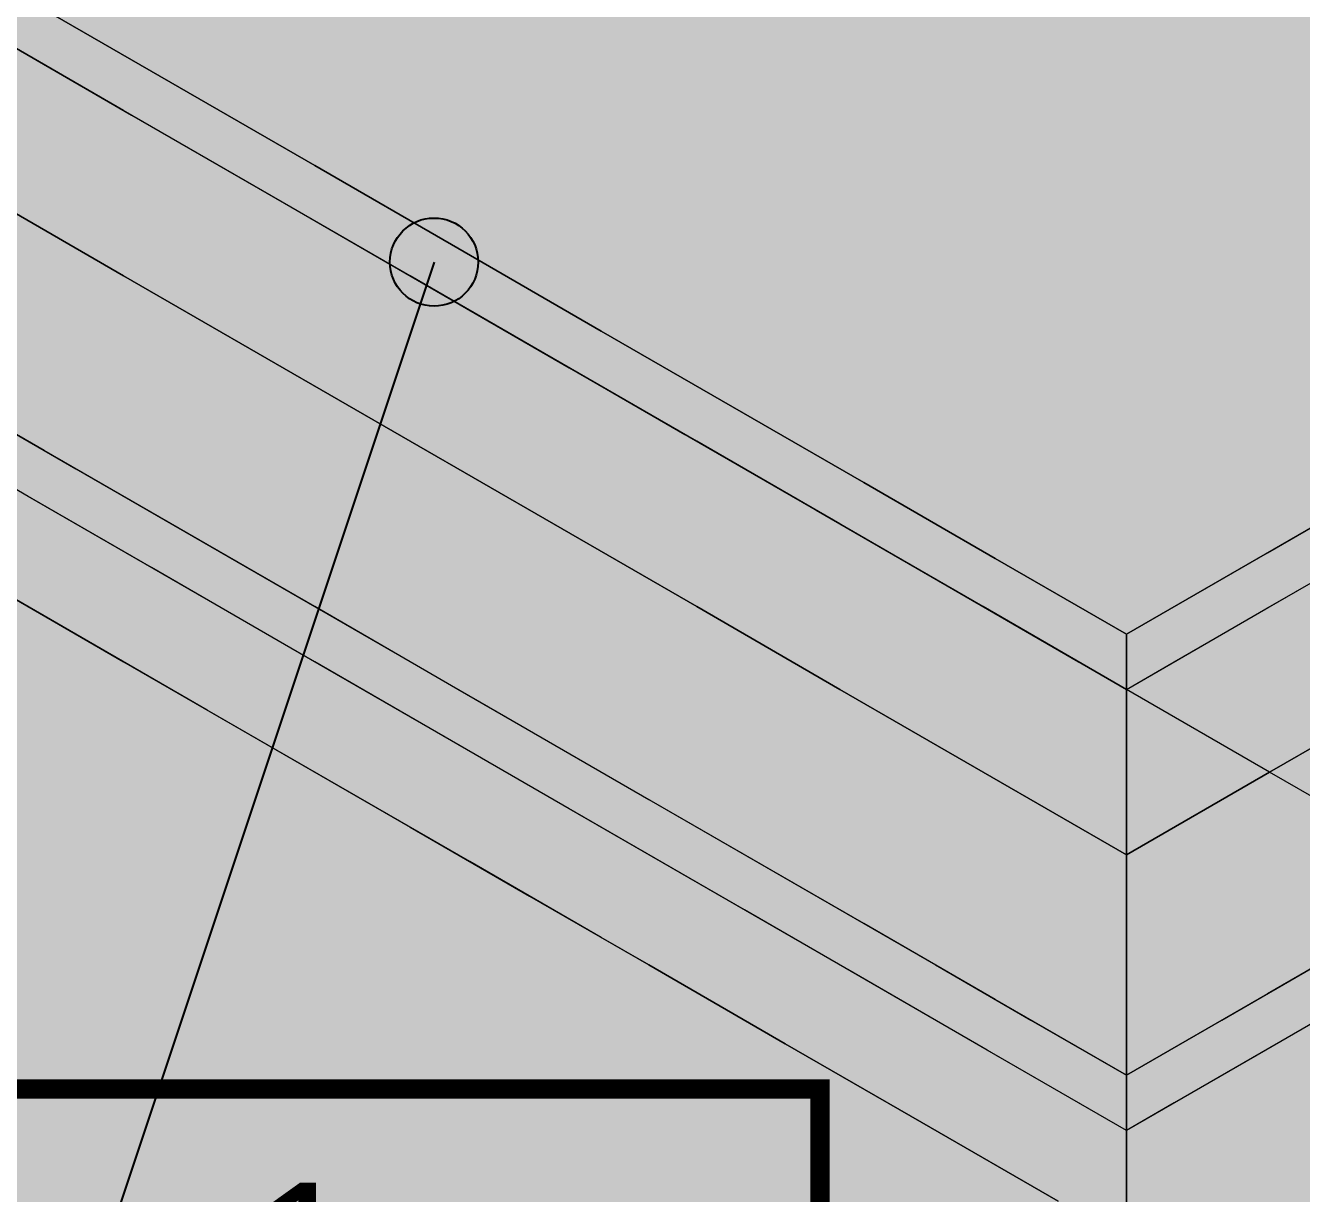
# Model space of a CAD drawing. Header units: metres. Extents: x 349122 to 349453, y 9281252 to 9281971.
# Drawn here: x 349264.0653 to 349264.2968, y 9281656.1536 to 9281656.3654 of the extents above; entities that cross this region are included whole.
import ezdxf
from ezdxf.enums import TextEntityAlignment as Align

# ---------------------------------------------------------------- set-up
doc = ezdxf.new("R2010")
doc.units = ezdxf.units.M
doc.header["$LTSCALE"] = 0.25
doc.layers.add('ISO-3D', color=7, linetype='CONTINUOUS', lineweight=13)
doc.layers.add('ISO-3D-ARISTAS', color=250, linetype='CONTINUOUS', lineweight=13)
doc.layers.add('LLAMADAS-NUM', color=30, linetype='CONTINUOUS', lineweight=25, true_color=0xc05014)
doc.styles.get("Standard").update_dxf_attribs({"font": 'arial.ttf'})

msp = doc.modelspace()

# ---------------------------------------------------------------- linework, layer by layer
at = {"layer": 'ISO-3D', "true_color": 0x9e9d98}
for points in [[(349264.10912, 9281656.36312), (349264.08313, 9281656.37812), (349264.10912, 9281656.39125), (349264.08313, 9281656.40625)], [(349264.15675, 9281656.36375), (349264.1351, 9281656.37625), (349264.15675, 9281656.39187), (349264.1351, 9281656.40437)], [(349264.265, 9281656.3575), (349264.24335, 9281656.37), (349264.265, 9281656.38562), (349264.24335, 9281656.39812)], [(349264.31696, 9281656.35562), (349264.29098, 9281656.37062), (349264.31696, 9281656.38375), (349264.29098, 9281656.39875)], [(349264.2217, 9281656.35437), (349264.20005, 9281656.36687), (349264.2217, 9281656.3825), (349264.20005, 9281656.395)], [(349264.08313, 9281656.35), (349264.05715, 9281656.365), (349264.08313, 9281656.37812), (349264.05715, 9281656.39312)], [(349264.1351, 9281656.34812), (349264.10912, 9281656.36312), (349264.1351, 9281656.37625), (349264.10912, 9281656.39125)], [(349264.1784, 9281656.35125), (349264.15675, 9281656.36375), (349264.1784, 9281656.37937), (349264.15675, 9281656.39187)], [(349264.29098, 9281656.3425), (349264.265, 9281656.3575), (349264.29098, 9281656.37062), (349264.265, 9281656.38562)], [(349264.24335, 9281656.34187), (349264.2217, 9281656.35437), (349264.24335, 9281656.37), (349264.2217, 9281656.3825)], [(349264.10912, 9281656.335), (349264.08313, 9281656.35), (349264.10912, 9281656.36312), (349264.08313, 9281656.37812)], [(349264.20005, 9281656.33875), (349264.1784, 9281656.35125), (349264.20005, 9281656.36687), (349264.1784, 9281656.37937)], [(349264.15675, 9281656.33562), (349264.1351, 9281656.34812), (349264.15675, 9281656.36375), (349264.1351, 9281656.37625)], [(349264.31696, 9281656.3275), (349264.29098, 9281656.3425), (349264.31696, 9281656.35562), (349264.29098, 9281656.37062)], [(349264.265, 9281656.32937), (349264.24335, 9281656.34187), (349264.265, 9281656.3575), (349264.24335, 9281656.37)], [(349264.2217, 9281656.32625), (349264.20005, 9281656.33875), (349264.2217, 9281656.35437), (349264.20005, 9281656.36687)], [(349264.1784, 9281656.32312), (349264.15675, 9281656.33562), (349264.1784, 9281656.35125), (349264.15675, 9281656.36375)], [(349264.08819, 9281656.32042), (349264.06293, 9281656.335), (349264.08819, 9281656.34708), (349264.06293, 9281656.36167)], [(349264.1351, 9281656.32), (349264.10912, 9281656.335), (349264.1351, 9281656.34812), (349264.10912, 9281656.36312)], [(349264.29098, 9281656.31437), (349264.265, 9281656.32937), (349264.29098, 9281656.3425), (349264.265, 9281656.3575)], [(349264.24335, 9281656.31375), (349264.2217, 9281656.32625), (349264.24335, 9281656.34187), (349264.2217, 9281656.35437)], [(349264.20005, 9281656.31062), (349264.1784, 9281656.32312), (349264.20005, 9281656.33875), (349264.1784, 9281656.35125)], [(349264.11345, 9281656.30583), (349264.08819, 9281656.32042), (349264.11345, 9281656.3325), (349264.08819, 9281656.34708)], [(349264.15675, 9281656.3075), (349264.1351, 9281656.32), (349264.15675, 9281656.33562), (349264.1351, 9281656.34812)], [(349264.31696, 9281656.29937), (349264.29098, 9281656.31437), (349264.31696, 9281656.3275), (349264.29098, 9281656.3425)], [(349264.265, 9281656.30125), (349264.24335, 9281656.31375), (349264.265, 9281656.32937), (349264.24335, 9281656.34187)], [(349264.2217, 9281656.29812), (349264.20005, 9281656.31062), (349264.2217, 9281656.32625), (349264.20005, 9281656.33875)], [(349264.1784, 9281656.295), (349264.15675, 9281656.3075), (349264.1784, 9281656.32312), (349264.15675, 9281656.33562)], [(349264.08313, 9281656.3), (349264.05715, 9281656.315), (349264.08313, 9281656.32), (349264.05715, 9281656.335)], [(349264.08819, 9281656.29375), (349264.06293, 9281656.30833), (349264.08819, 9281656.32042), (349264.06293, 9281656.335)], [(349264.1387, 9281656.29125), (349264.11345, 9281656.30583), (349264.1387, 9281656.31792), (349264.11345, 9281656.3325)], [(349264.29098, 9281656.28625), (349264.265, 9281656.30125), (349264.29098, 9281656.31437), (349264.265, 9281656.32937)], [(349264.24335, 9281656.28562), (349264.2217, 9281656.29812), (349264.24335, 9281656.31375), (349264.2217, 9281656.32625)], [(349264.20005, 9281656.2825), (349264.1784, 9281656.295), (349264.20005, 9281656.31062), (349264.1784, 9281656.32312)], [(349264.10912, 9281656.285), (349264.08313, 9281656.3), (349264.10912, 9281656.305), (349264.08313, 9281656.32)], [(349264.11345, 9281656.27917), (349264.08819, 9281656.29375), (349264.11345, 9281656.30583), (349264.08819, 9281656.32042)], [(349264.16396, 9281656.27667), (349264.1387, 9281656.29125), (349264.16396, 9281656.30333), (349264.1387, 9281656.31792)], [(349264.08313, 9281656.275), (349264.05715, 9281656.29), (349264.08313, 9281656.3), (349264.05715, 9281656.315)], [(349264.265, 9281656.27312), (349264.24335, 9281656.28562), (349264.265, 9281656.30125), (349264.24335, 9281656.31375)], [(349264.31696, 9281656.27125), (349264.29098, 9281656.28625), (349264.31696, 9281656.29937), (349264.29098, 9281656.31437)], [(349264.2217, 9281656.27), (349264.20005, 9281656.2825), (349264.2217, 9281656.29812), (349264.20005, 9281656.31062)], [(349264.08819, 9281656.26708), (349264.06293, 9281656.28167), (349264.08819, 9281656.29375), (349264.06293, 9281656.30833)], [(349264.1387, 9281656.26458), (349264.11345, 9281656.27917), (349264.1387, 9281656.29125), (349264.11345, 9281656.30583)], [(349264.1351, 9281656.27), (349264.10912, 9281656.285), (349264.1351, 9281656.29), (349264.10912, 9281656.305)], [(349264.18922, 9281656.26208), (349264.16396, 9281656.27667), (349264.18922, 9281656.28875), (349264.16396, 9281656.30333)], [(349264.29098, 9281656.25812), (349264.265, 9281656.27312), (349264.29098, 9281656.28625), (349264.265, 9281656.30125)], [(349264.10912, 9281656.26), (349264.08313, 9281656.275), (349264.10912, 9281656.285), (349264.08313, 9281656.3)], [(349264.24335, 9281656.2575), (349264.2217, 9281656.27), (349264.24335, 9281656.28562), (349264.2217, 9281656.29812)], [(349264.11345, 9281656.2525), (349264.08819, 9281656.26708), (349264.11345, 9281656.27917), (349264.08819, 9281656.29375)], [(349264.08313, 9281656.25), (349264.05715, 9281656.265), (349264.08313, 9281656.275), (349264.05715, 9281656.29)], [(349264.16108, 9281656.255), (349264.1351, 9281656.27), (349264.16108, 9281656.275), (349264.1351, 9281656.29)], [(349264.16396, 9281656.25), (349264.1387, 9281656.26458), (349264.16396, 9281656.27667), (349264.1387, 9281656.29125)], [(349264.21448, 9281656.2475), (349264.18922, 9281656.26208), (349264.21448, 9281656.27417), (349264.18922, 9281656.28875)], [(349264.1351, 9281656.245), (349264.10912, 9281656.26), (349264.1351, 9281656.27), (349264.10912, 9281656.285)], [(349264.265, 9281656.245), (349264.24335, 9281656.2575), (349264.265, 9281656.27312), (349264.24335, 9281656.28562)], [(349264.31696, 9281656.24312), (349264.29098, 9281656.25812), (349264.31696, 9281656.27125), (349264.29098, 9281656.28625)], [(349264.1387, 9281656.23792), (349264.11345, 9281656.2525), (349264.1387, 9281656.26458), (349264.11345, 9281656.27917)], [(349264.18922, 9281656.23542), (349264.16396, 9281656.25), (349264.18922, 9281656.26208), (349264.16396, 9281656.27667)], [(349264.10912, 9281656.235), (349264.08313, 9281656.25), (349264.10912, 9281656.26), (349264.08313, 9281656.275)], [(349264.18706, 9281656.24), (349264.16108, 9281656.255), (349264.18706, 9281656.26), (349264.16108, 9281656.275)], [(349264.23974, 9281656.23292), (349264.21448, 9281656.2475), (349264.23974, 9281656.25958), (349264.21448, 9281656.27417)], [(349264.29098, 9281656.23), (349264.265, 9281656.245), (349264.29098, 9281656.25812), (349264.265, 9281656.27312)], [(349264.16108, 9281656.23), (349264.1351, 9281656.245), (349264.16108, 9281656.255), (349264.1351, 9281656.27)], [(349264.08313, 9281656.225), (349264.05715, 9281656.24), (349264.08313, 9281656.25), (349264.05715, 9281656.265)], [(349264.08313, 9281656.22333), (349264.05715, 9281656.23833), (349264.08313, 9281656.25), (349264.05715, 9281656.265)], [(349264.16396, 9281656.22333), (349264.1387, 9281656.23792), (349264.16396, 9281656.25), (349264.1387, 9281656.26458)], [(349264.21448, 9281656.22083), (349264.18922, 9281656.23542), (349264.21448, 9281656.2475), (349264.18922, 9281656.26208)], [(349264.1351, 9281656.22), (349264.10912, 9281656.235), (349264.1351, 9281656.245), (349264.10912, 9281656.26)], [(349264.21304, 9281656.225), (349264.18706, 9281656.24), (349264.21304, 9281656.245), (349264.18706, 9281656.26)], [(349264.265, 9281656.21833), (349264.23974, 9281656.23292), (349264.265, 9281656.245), (349264.23974, 9281656.25958)], [(349264.31696, 9281656.215), (349264.29098, 9281656.23), (349264.31696, 9281656.24312), (349264.29098, 9281656.25812)], [(349264.18706, 9281656.215), (349264.16108, 9281656.23), (349264.18706, 9281656.24), (349264.16108, 9281656.255)], [(349264.10912, 9281656.21), (349264.08313, 9281656.225), (349264.10912, 9281656.235), (349264.08313, 9281656.25)], [(349264.10912, 9281656.20833), (349264.08313, 9281656.22333), (349264.10912, 9281656.235), (349264.08313, 9281656.25)], [(349264.18922, 9281656.20875), (349264.16396, 9281656.22333), (349264.18922, 9281656.23542), (349264.16396, 9281656.25)], [(349264.23974, 9281656.20625), (349264.21448, 9281656.22083), (349264.23974, 9281656.23292), (349264.21448, 9281656.2475)], [(349264.16108, 9281656.205), (349264.1351, 9281656.22), (349264.16108, 9281656.23), (349264.1351, 9281656.245)], [(349264.23902, 9281656.21), (349264.21304, 9281656.225), (349264.23902, 9281656.23), (349264.21304, 9281656.245)], [(349264.08313, 9281656.2), (349264.05715, 9281656.215), (349264.08313, 9281656.225), (349264.05715, 9281656.24)], [(349264.08313, 9281656.19667), (349264.05715, 9281656.21167), (349264.08313, 9281656.22333), (349264.05715, 9281656.23833)], [(349264.21304, 9281656.2), (349264.18706, 9281656.215), (349264.21304, 9281656.225), (349264.18706, 9281656.24)], [(349264.1351, 9281656.195), (349264.10912, 9281656.21), (349264.1351, 9281656.22), (349264.10912, 9281656.235)], [(349264.1351, 9281656.19333), (349264.10912, 9281656.20833), (349264.1351, 9281656.22), (349264.10912, 9281656.235)], [(349264.21448, 9281656.19417), (349264.18922, 9281656.20875), (349264.21448, 9281656.22083), (349264.18922, 9281656.23542)], [(349264.265, 9281656.19167), (349264.23974, 9281656.20625), (349264.265, 9281656.21833), (349264.23974, 9281656.23292)], [(349264.18706, 9281656.19), (349264.16108, 9281656.205), (349264.18706, 9281656.215), (349264.16108, 9281656.23)], [(349264.265, 9281656.195), (349264.23902, 9281656.21), (349264.265, 9281656.215), (349264.23902, 9281656.23)], [(349264.10912, 9281656.185), (349264.08313, 9281656.2), (349264.10912, 9281656.21), (349264.08313, 9281656.225)], [(349264.23902, 9281656.185), (349264.21304, 9281656.2), (349264.23902, 9281656.21), (349264.21304, 9281656.225)], [(349264.10912, 9281656.18167), (349264.08313, 9281656.19667), (349264.10912, 9281656.20833), (349264.08313, 9281656.22333)], [(349264.16108, 9281656.18), (349264.1351, 9281656.195), (349264.16108, 9281656.205), (349264.1351, 9281656.22)], [(349264.15675, 9281656.18083), (349264.1351, 9281656.19333), (349264.15675, 9281656.2075), (349264.1351, 9281656.22)], [(349264.23974, 9281656.17958), (349264.21448, 9281656.19417), (349264.23974, 9281656.20625), (349264.21448, 9281656.22083)], [(349264.08313, 9281656.17187), (349264.05715, 9281656.18687), (349264.08313, 9281656.2), (349264.05715, 9281656.215)], [(349264.21304, 9281656.175), (349264.18706, 9281656.19), (349264.21304, 9281656.2), (349264.18706, 9281656.215)], [(349264.08313, 9281656.17), (349264.05715, 9281656.185), (349264.08313, 9281656.19667), (349264.05715, 9281656.21167)], [(349264.1351, 9281656.17), (349264.10912, 9281656.185), (349264.1351, 9281656.195), (349264.10912, 9281656.21)], [(349264.1351, 9281656.16667), (349264.10912, 9281656.18167), (349264.1351, 9281656.19333), (349264.10912, 9281656.20833)], [(349264.265, 9281656.17), (349264.23902, 9281656.185), (349264.265, 9281656.195), (349264.23902, 9281656.21)], [(349264.1784, 9281656.16833), (349264.15675, 9281656.18083), (349264.1784, 9281656.195), (349264.15675, 9281656.2075)], [(349264.265, 9281656.165), (349264.23974, 9281656.17958), (349264.265, 9281656.19167), (349264.23974, 9281656.20625)], [(349264.18706, 9281656.165), (349264.16108, 9281656.18), (349264.18706, 9281656.19), (349264.16108, 9281656.205)], [(349264.10912, 9281656.15687), (349264.08313, 9281656.17187), (349264.10912, 9281656.185), (349264.08313, 9281656.2)], [(349264.23902, 9281656.16), (349264.21304, 9281656.175), (349264.23902, 9281656.185), (349264.21304, 9281656.2)], [(349264.10912, 9281656.155), (349264.08313, 9281656.17), (349264.10912, 9281656.18167), (349264.08313, 9281656.19667)], [(349264.16108, 9281656.155), (349264.1351, 9281656.17), (349264.16108, 9281656.18), (349264.1351, 9281656.195)], [(349264.20314, 9281656.15405), (349264.1784, 9281656.16833), (349264.20314, 9281656.18071), (349264.1784, 9281656.195)], [(349264.15675, 9281656.15417), (349264.1351, 9281656.16667), (349264.15675, 9281656.18083), (349264.1351, 9281656.19333)], [(349264.21304, 9281656.15), (349264.18706, 9281656.165), (349264.21304, 9281656.175), (349264.18706, 9281656.19)], [(349264.08313, 9281656.14375), (349264.05715, 9281656.15875), (349264.08313, 9281656.17187), (349264.05715, 9281656.18687)], [(349264.08313, 9281656.15), (349264.05715, 9281656.165), (349264.08313, 9281656.17), (349264.05715, 9281656.185)], [(349264.1351, 9281656.14187), (349264.10912, 9281656.15687), (349264.1351, 9281656.17), (349264.10912, 9281656.185)], [(349264.265, 9281656.145), (349264.23902, 9281656.16), (349264.265, 9281656.17), (349264.23902, 9281656.185)], [(349264.1351, 9281656.14), (349264.10912, 9281656.155), (349264.1351, 9281656.16667), (349264.10912, 9281656.18167)], [(349264.1784, 9281656.14167), (349264.15675, 9281656.15417), (349264.1784, 9281656.16833), (349264.15675, 9281656.18083)], [(349264.22788, 9281656.13976), (349264.20314, 9281656.15405), (349264.22788, 9281656.16643), (349264.20314, 9281656.18071)], [(349264.18706, 9281656.14), (349264.16108, 9281656.155), (349264.18706, 9281656.165), (349264.16108, 9281656.18)], [(349264.23902, 9281656.135), (349264.21304, 9281656.15), (349264.23902, 9281656.16), (349264.21304, 9281656.175)], [(349264.10912, 9281656.12875), (349264.08313, 9281656.14375), (349264.10912, 9281656.15687), (349264.08313, 9281656.17187)], [(349264.10912, 9281656.135), (349264.08313, 9281656.15), (349264.10912, 9281656.155), (349264.08313, 9281656.17)], [(349264.16108, 9281656.12687), (349264.1351, 9281656.14187), (349264.16108, 9281656.155), (349264.1351, 9281656.17)], [(349264.15675, 9281656.1275), (349264.1351, 9281656.14), (349264.15675, 9281656.15417), (349264.1351, 9281656.16667)], [(349264.20314, 9281656.12738), (349264.1784, 9281656.14167), (349264.20314, 9281656.15405), (349264.1784, 9281656.16833)], [(349264.08313, 9281656.12105), (349264.05715, 9281656.13605), (349264.08313, 9281656.15), (349264.05715, 9281656.165)], [(349264.21304, 9281656.125), (349264.18706, 9281656.14), (349264.21304, 9281656.15), (349264.18706, 9281656.165)], [(349264.25263, 9281656.12548), (349264.22788, 9281656.13976), (349264.25263, 9281656.15214), (349264.22788, 9281656.16643)], [(349264.265, 9281656.12), (349264.23902, 9281656.135), (349264.265, 9281656.145), (349264.23902, 9281656.16)], [(349264.08313, 9281656.11562), (349264.05715, 9281656.13062), (349264.08313, 9281656.14375), (349264.05715, 9281656.15875)], [(349264.1351, 9281656.11375), (349264.10912, 9281656.12875), (349264.1351, 9281656.14187), (349264.10912, 9281656.15687)], [(349264.1351, 9281656.12), (349264.10912, 9281656.135), (349264.1351, 9281656.14), (349264.10912, 9281656.155)], [(349264.18706, 9281656.11187), (349264.16108, 9281656.12687), (349264.18706, 9281656.14), (349264.16108, 9281656.155)], [(349264.1784, 9281656.115), (349264.15675, 9281656.1275), (349264.1784, 9281656.14167), (349264.15675, 9281656.15417)], [(349264.22788, 9281656.1131), (349264.20314, 9281656.12738), (349264.22788, 9281656.13976), (349264.20314, 9281656.15405)]]:
    msp.add_solid(points, dxfattribs=at)
at = {"layer": 'ISO-3D', "true_color": 0x9e9c96}
for points in [[(349264.08313, 9281656.38), (349264.05715, 9281656.365), (349264.05715, 9281656.395), (349264.03117, 9281656.38)], [(349264.1351, 9281656.38), (349264.10912, 9281656.365), (349264.10912, 9281656.395), (349264.08313, 9281656.38)], [(349264.18706, 9281656.38), (349264.16108, 9281656.365), (349264.16108, 9281656.395), (349264.1351, 9281656.38)], [(349264.23902, 9281656.38), (349264.21304, 9281656.365), (349264.21304, 9281656.395), (349264.18706, 9281656.38)], [(349264.29098, 9281656.38), (349264.265, 9281656.365), (349264.265, 9281656.395), (349264.23902, 9281656.38)], [(349264.34294, 9281656.38), (349264.31696, 9281656.365), (349264.31696, 9281656.395), (349264.29098, 9281656.38)], [(349264.28761, 9281656.37806), (349264.26404, 9281656.36444), (349264.26163, 9281656.39306), (349264.23806, 9281656.37944)], [(349264.335, 9281656.37792), (349264.31143, 9281656.36431), (349264.31119, 9281656.39167), (349264.28761, 9281656.37806)], [(349264.11681, 9281656.36778), (349264.09324, 9281656.35417), (349264.09228, 9281656.38194), (349264.0687, 9281656.36833)], [(349264.10912, 9281656.365), (349264.08313, 9281656.35), (349264.08313, 9281656.38), (349264.05715, 9281656.365)], [(349264.16108, 9281656.365), (349264.1351, 9281656.35), (349264.1351, 9281656.38), (349264.10912, 9281656.365)], [(349264.16493, 9281656.36722), (349264.14135, 9281656.35361), (349264.14039, 9281656.38139), (349264.11681, 9281656.36778)], [(349264.21304, 9281656.365), (349264.18706, 9281656.35), (349264.18706, 9281656.38), (349264.16108, 9281656.365)], [(349264.21448, 9281656.36583), (349264.19091, 9281656.35222), (349264.1885, 9281656.38083), (349264.16493, 9281656.36722)], [(349264.265, 9281656.365), (349264.23902, 9281656.35), (349264.23902, 9281656.38), (349264.21304, 9281656.365)], [(349264.26404, 9281656.36444), (349264.24046, 9281656.35083), (349264.23806, 9281656.37944), (349264.21448, 9281656.36583)], [(349264.31696, 9281656.365), (349264.29098, 9281656.35), (349264.29098, 9281656.38), (349264.265, 9281656.365)], [(349264.31143, 9281656.36431), (349264.28785, 9281656.35069), (349264.28761, 9281656.37806), (349264.26404, 9281656.36444)], [(349264.14135, 9281656.35361), (349264.11778, 9281656.34), (349264.11681, 9281656.36778), (349264.09324, 9281656.35417)], [(349264.19091, 9281656.35222), (349264.16733, 9281656.33861), (349264.16493, 9281656.36722), (349264.14135, 9281656.35361)], [(349264.24046, 9281656.35083), (349264.21689, 9281656.33722), (349264.21448, 9281656.36583), (349264.19091, 9281656.35222)], [(349264.08313, 9281656.35), (349264.05715, 9281656.335), (349264.05715, 9281656.365), (349264.03117, 9281656.35)], [(349264.1351, 9281656.35), (349264.10912, 9281656.335), (349264.10912, 9281656.365), (349264.08313, 9281656.35)], [(349264.18706, 9281656.35), (349264.16108, 9281656.335), (349264.16108, 9281656.365), (349264.1351, 9281656.35)], [(349264.23902, 9281656.35), (349264.21304, 9281656.335), (349264.21304, 9281656.365), (349264.18706, 9281656.35)], [(349264.29098, 9281656.35), (349264.265, 9281656.335), (349264.265, 9281656.365), (349264.23902, 9281656.35)], [(349264.28785, 9281656.35069), (349264.26428, 9281656.33708), (349264.26404, 9281656.36444), (349264.24046, 9281656.35083)], [(349264.33524, 9281656.35056), (349264.31167, 9281656.33694), (349264.31143, 9281656.36431), (349264.28785, 9281656.35069)], [(349264.34294, 9281656.35), (349264.31696, 9281656.335), (349264.31696, 9281656.365), (349264.29098, 9281656.35)], [(349264.16733, 9281656.33861), (349264.14376, 9281656.325), (349264.14135, 9281656.35361), (349264.11778, 9281656.34)], [(349264.21689, 9281656.33722), (349264.19331, 9281656.32361), (349264.19091, 9281656.35222), (349264.16733, 9281656.33861)], [(349264.10912, 9281656.335), (349264.08313, 9281656.32), (349264.08313, 9281656.35), (349264.05715, 9281656.335)], [(349264.16108, 9281656.335), (349264.1351, 9281656.32), (349264.1351, 9281656.35), (349264.10912, 9281656.335)], [(349264.21304, 9281656.335), (349264.18706, 9281656.32), (349264.18706, 9281656.35), (349264.16108, 9281656.335)], [(349264.265, 9281656.335), (349264.23902, 9281656.32), (349264.23902, 9281656.35), (349264.21304, 9281656.335)], [(349264.26428, 9281656.33708), (349264.2407, 9281656.32347), (349264.24046, 9281656.35083), (349264.21689, 9281656.33722)], [(349264.31167, 9281656.33694), (349264.28809, 9281656.32333), (349264.28785, 9281656.35069), (349264.26428, 9281656.33708)], [(349264.31696, 9281656.335), (349264.29098, 9281656.32), (349264.29098, 9281656.35), (349264.265, 9281656.335)], [(349264.19331, 9281656.32361), (349264.16974, 9281656.31), (349264.16733, 9281656.33861), (349264.14376, 9281656.325)], [(349264.2407, 9281656.32347), (349264.21713, 9281656.30986), (349264.21689, 9281656.33722), (349264.19331, 9281656.32361)], [(349264.28809, 9281656.32333), (349264.26452, 9281656.30972), (349264.26428, 9281656.33708), (349264.2407, 9281656.32347)], [(349264.33548, 9281656.32319), (349264.31191, 9281656.30958), (349264.31167, 9281656.33694), (349264.28809, 9281656.32333)], [(349264.1351, 9281656.32), (349264.10912, 9281656.305), (349264.10912, 9281656.335), (349264.08313, 9281656.32)], [(349264.18706, 9281656.32), (349264.16108, 9281656.305), (349264.16108, 9281656.335), (349264.1351, 9281656.32)], [(349264.23902, 9281656.32), (349264.21304, 9281656.305), (349264.21304, 9281656.335), (349264.18706, 9281656.32)], [(349264.29098, 9281656.32), (349264.265, 9281656.305), (349264.265, 9281656.335), (349264.23902, 9281656.32)], [(349264.34294, 9281656.32), (349264.31696, 9281656.305), (349264.31696, 9281656.335), (349264.29098, 9281656.32)], [(349264.21713, 9281656.30986), (349264.19355, 9281656.29625), (349264.19331, 9281656.32361), (349264.16974, 9281656.31)], [(349264.26452, 9281656.30972), (349264.24094, 9281656.29611), (349264.2407, 9281656.32347), (349264.21713, 9281656.30986)], [(349264.31191, 9281656.30958), (349264.28833, 9281656.29597), (349264.28809, 9281656.32333), (349264.26452, 9281656.30972)], [(349264.16108, 9281656.305), (349264.1351, 9281656.29), (349264.1351, 9281656.32), (349264.10912, 9281656.305)], [(349264.21304, 9281656.305), (349264.18706, 9281656.29), (349264.18706, 9281656.32), (349264.16108, 9281656.305)], [(349264.265, 9281656.305), (349264.23902, 9281656.29), (349264.23902, 9281656.32), (349264.21304, 9281656.305)], [(349264.31696, 9281656.305), (349264.29098, 9281656.29), (349264.29098, 9281656.32), (349264.265, 9281656.305)], [(349264.24094, 9281656.29611), (349264.21737, 9281656.2825), (349264.21713, 9281656.30986), (349264.19355, 9281656.29625)], [(349264.28833, 9281656.29597), (349264.26476, 9281656.28236), (349264.26452, 9281656.30972), (349264.24094, 9281656.29611)], [(349264.33573, 9281656.29583), (349264.31215, 9281656.28222), (349264.31191, 9281656.30958), (349264.28833, 9281656.29597)], [(349264.18706, 9281656.29), (349264.16108, 9281656.275), (349264.16108, 9281656.305), (349264.1351, 9281656.29)], [(349264.23902, 9281656.29), (349264.21304, 9281656.275), (349264.21304, 9281656.305), (349264.18706, 9281656.29)], [(349264.29098, 9281656.29), (349264.265, 9281656.275), (349264.265, 9281656.305), (349264.23902, 9281656.29)], [(349264.34294, 9281656.29), (349264.31696, 9281656.275), (349264.31696, 9281656.305), (349264.29098, 9281656.29)], [(349264.26476, 9281656.28236), (349264.24118, 9281656.26875), (349264.24094, 9281656.29611), (349264.21737, 9281656.2825)], [(349264.31215, 9281656.28222), (349264.28858, 9281656.26861), (349264.28833, 9281656.29597), (349264.26476, 9281656.28236)], [(349264.21304, 9281656.275), (349264.18706, 9281656.26), (349264.18706, 9281656.29), (349264.16108, 9281656.275)], [(349264.265, 9281656.275), (349264.23902, 9281656.26), (349264.23902, 9281656.29), (349264.21304, 9281656.275)], [(349264.31696, 9281656.275), (349264.29098, 9281656.26), (349264.29098, 9281656.29), (349264.265, 9281656.275)], [(349264.28858, 9281656.26861), (349264.265, 9281656.255), (349264.26476, 9281656.28236), (349264.24118, 9281656.26875)], [(349264.23902, 9281656.26), (349264.21304, 9281656.245), (349264.21304, 9281656.275), (349264.18706, 9281656.26)], [(349264.29098, 9281656.26), (349264.265, 9281656.245), (349264.265, 9281656.275), (349264.23902, 9281656.26)], [(349264.34294, 9281656.26), (349264.31696, 9281656.245), (349264.31696, 9281656.275), (349264.29098, 9281656.26)], [(349264.265, 9281656.245), (349264.23902, 9281656.23), (349264.23902, 9281656.26), (349264.21304, 9281656.245)], [(349264.31696, 9281656.245), (349264.29098, 9281656.23), (349264.29098, 9281656.26), (349264.265, 9281656.245)], [(349264.29098, 9281656.23), (349264.265, 9281656.215), (349264.265, 9281656.245), (349264.23902, 9281656.23)]]:
    msp.add_solid(points, dxfattribs=at)
at = {"layer": 'ISO-3D', "true_color": 0xb0aea8}
for points in [[(349264.0788, 9281656.3775), (349264.05715, 9281656.365), (349264.05282, 9281656.3925), (349264.03117, 9281656.38)], [(349264.12644, 9281656.375), (349264.10479, 9281656.3625), (349264.10046, 9281656.39), (349264.0788, 9281656.3775)], [(349264.17407, 9281656.3725), (349264.15242, 9281656.36), (349264.14809, 9281656.3875), (349264.12644, 9281656.375)], [(349264.2217, 9281656.37), (349264.20005, 9281656.3575), (349264.19572, 9281656.385), (349264.17407, 9281656.3725)], [(349264.26933, 9281656.3675), (349264.24768, 9281656.355), (349264.24335, 9281656.3825), (349264.2217, 9281656.37)], [(349264.31696, 9281656.365), (349264.29531, 9281656.3525), (349264.29098, 9281656.38), (349264.26933, 9281656.3675)], [(349264.10479, 9281656.3625), (349264.08313, 9281656.35), (349264.0788, 9281656.3775), (349264.05715, 9281656.365)], [(349264.15242, 9281656.36), (349264.13077, 9281656.3475), (349264.12644, 9281656.375), (349264.10479, 9281656.3625)], [(349264.20005, 9281656.3575), (349264.1784, 9281656.345), (349264.17407, 9281656.3725), (349264.15242, 9281656.36)], [(349264.24768, 9281656.355), (349264.22603, 9281656.3425), (349264.2217, 9281656.37), (349264.20005, 9281656.3575)], [(349264.29531, 9281656.3525), (349264.27366, 9281656.34), (349264.26933, 9281656.3675), (349264.24768, 9281656.355)], [(349264.08458, 9281656.34917), (349264.06293, 9281656.33667), (349264.06004, 9281656.36333), (349264.03839, 9281656.35083)], [(349264.34294, 9281656.35), (349264.32129, 9281656.3375), (349264.31696, 9281656.365), (349264.29531, 9281656.3525)], [(349264.13077, 9281656.3475), (349264.10912, 9281656.335), (349264.10479, 9281656.3625), (349264.08313, 9281656.35)], [(349264.1784, 9281656.345), (349264.15675, 9281656.3325), (349264.15242, 9281656.36), (349264.13077, 9281656.3475)], [(349264.22603, 9281656.3425), (349264.20438, 9281656.33), (349264.20005, 9281656.3575), (349264.1784, 9281656.345)], [(349264.27366, 9281656.34), (349264.25201, 9281656.3275), (349264.24768, 9281656.355), (349264.22603, 9281656.3425)], [(349264.32129, 9281656.3375), (349264.29964, 9281656.325), (349264.29531, 9281656.3525), (349264.27366, 9281656.34)], [(349264.10912, 9281656.335), (349264.08746, 9281656.3225), (349264.08458, 9281656.34917), (349264.06293, 9281656.33667)], [(349264.15675, 9281656.3325), (349264.1351, 9281656.32), (349264.13077, 9281656.3475), (349264.10912, 9281656.335)], [(349264.20438, 9281656.33), (349264.18273, 9281656.3175), (349264.1784, 9281656.345), (349264.15675, 9281656.3325)], [(349264.25201, 9281656.3275), (349264.23036, 9281656.315), (349264.22603, 9281656.3425), (349264.20438, 9281656.33)], [(349264.29964, 9281656.325), (349264.27799, 9281656.3125), (349264.27366, 9281656.34), (349264.25201, 9281656.3275)], [(349264.08746, 9281656.3225), (349264.06581, 9281656.31), (349264.06293, 9281656.33667), (349264.04128, 9281656.32417)], [(349264.1351, 9281656.32), (349264.11345, 9281656.3075), (349264.10912, 9281656.335), (349264.08746, 9281656.3225)], [(349264.18273, 9281656.3175), (349264.16108, 9281656.305), (349264.15675, 9281656.3325), (349264.1351, 9281656.32)], [(349264.23036, 9281656.315), (349264.20871, 9281656.3025), (349264.20438, 9281656.33), (349264.18273, 9281656.3175)], [(349264.27799, 9281656.3125), (349264.25634, 9281656.3), (349264.25201, 9281656.3275), (349264.23036, 9281656.315)], [(349264.06581, 9281656.31), (349264.04416, 9281656.2975), (349264.04128, 9281656.32417), (349264.01963, 9281656.31167)], [(349264.32562, 9281656.31), (349264.30397, 9281656.2975), (349264.29964, 9281656.325), (349264.27799, 9281656.3125)], [(349264.11345, 9281656.3075), (349264.09179, 9281656.295), (349264.08746, 9281656.3225), (349264.06581, 9281656.31)], [(349264.16108, 9281656.305), (349264.13943, 9281656.2925), (349264.1351, 9281656.32), (349264.11345, 9281656.3075)], [(349264.20871, 9281656.3025), (349264.18706, 9281656.29), (349264.18273, 9281656.3175), (349264.16108, 9281656.305)], [(349264.25634, 9281656.3), (349264.23469, 9281656.2875), (349264.23036, 9281656.315), (349264.20871, 9281656.3025)], [(349264.30397, 9281656.2975), (349264.28232, 9281656.285), (349264.27799, 9281656.3125), (349264.25634, 9281656.3)], [(349264.09179, 9281656.295), (349264.07014, 9281656.2825), (349264.06581, 9281656.31), (349264.04416, 9281656.2975)], [(349264.13943, 9281656.2925), (349264.11778, 9281656.28), (349264.11345, 9281656.3075), (349264.09179, 9281656.295)], [(349264.18489, 9281656.29125), (349264.16324, 9281656.27875), (349264.16108, 9281656.305), (349264.13943, 9281656.2925)], [(349264.23469, 9281656.2875), (349264.21304, 9281656.275), (349264.20871, 9281656.3025), (349264.18706, 9281656.29)], [(349264.07447, 9281656.285), (349264.06581, 9281656.28), (349264.04849, 9281656.3), (349264.03983, 9281656.295)], [(349264.28232, 9281656.285), (349264.26067, 9281656.2725), (349264.25634, 9281656.3), (349264.23469, 9281656.2875)], [(349264.07014, 9281656.2825), (349264.04849, 9281656.27), (349264.04416, 9281656.2975), (349264.02251, 9281656.285)], [(349264.32995, 9281656.2825), (349264.3083, 9281656.27), (349264.30397, 9281656.2975), (349264.28232, 9281656.285)], [(349264.11778, 9281656.28), (349264.09613, 9281656.2675), (349264.09179, 9281656.295), (349264.07014, 9281656.2825)], [(349264.16324, 9281656.27875), (349264.14159, 9281656.26625), (349264.13943, 9281656.2925), (349264.11778, 9281656.28)], [(349264.20871, 9281656.2775), (349264.18706, 9281656.265), (349264.18489, 9281656.29125), (349264.16324, 9281656.27875)], [(349264.26067, 9281656.2725), (349264.23902, 9281656.26), (349264.23469, 9281656.2875), (349264.21304, 9281656.275)], [(349264.10046, 9281656.27), (349264.09179, 9281656.265), (349264.07447, 9281656.285), (349264.06581, 9281656.28)], [(349264.3083, 9281656.27), (349264.28665, 9281656.2575), (349264.28232, 9281656.285), (349264.26067, 9281656.2725)], [(349264.09613, 9281656.2675), (349264.07447, 9281656.255), (349264.07014, 9281656.2825), (349264.04849, 9281656.27)], [(349264.14159, 9281656.26625), (349264.11994, 9281656.25375), (349264.11778, 9281656.28), (349264.09613, 9281656.2675)], [(349264.18706, 9281656.265), (349264.16541, 9281656.2525), (349264.16324, 9281656.27875), (349264.14159, 9281656.26625)], [(349264.23252, 9281656.26375), (349264.21087, 9281656.25125), (349264.20871, 9281656.2775), (349264.18706, 9281656.265)], [(349264.28665, 9281656.2575), (349264.265, 9281656.245), (349264.26067, 9281656.2725), (349264.23902, 9281656.26)], [(349264.12644, 9281656.255), (349264.11778, 9281656.25), (349264.10046, 9281656.27), (349264.09179, 9281656.265)], [(349264.33428, 9281656.255), (349264.31263, 9281656.2425), (349264.3083, 9281656.27), (349264.28665, 9281656.2575)], [(349264.11994, 9281656.25375), (349264.09829, 9281656.24125), (349264.09613, 9281656.2675), (349264.07447, 9281656.255)], [(349264.16541, 9281656.2525), (349264.14376, 9281656.24), (349264.14159, 9281656.26625), (349264.11994, 9281656.25375)], [(349264.21087, 9281656.25125), (349264.18922, 9281656.23875), (349264.18706, 9281656.265), (349264.16541, 9281656.2525)], [(349264.25634, 9281656.25), (349264.23469, 9281656.2375), (349264.23252, 9281656.26375), (349264.21087, 9281656.25125)], [(349264.32198, 9281656.24933), (349264.2984, 9281656.23571), (349264.29724, 9281656.26361), (349264.27366, 9281656.25)], [(349264.31263, 9281656.2425), (349264.29098, 9281656.23), (349264.28665, 9281656.2575), (349264.265, 9281656.245)], [(349264.15242, 9281656.24), (349264.14376, 9281656.235), (349264.12644, 9281656.255), (349264.11778, 9281656.25)], [(349264.14376, 9281656.24), (349264.12211, 9281656.2275), (349264.11994, 9281656.25375), (349264.09829, 9281656.24125)], [(349264.18922, 9281656.23875), (349264.16757, 9281656.22625), (349264.16541, 9281656.2525), (349264.14376, 9281656.24)], [(349264.23469, 9281656.2375), (349264.21304, 9281656.225), (349264.21087, 9281656.25125), (349264.18922, 9281656.23875)], [(349264.265, 9281656.245), (349264.24335, 9281656.2325), (349264.25634, 9281656.25), (349264.23469, 9281656.2375)], [(349264.2984, 9281656.23571), (349264.28974, 9281656.23071), (349264.27366, 9281656.25), (349264.265, 9281656.245)], [(349264.28974, 9281656.23071), (349264.26809, 9281656.21821), (349264.265, 9281656.245), (349264.24335, 9281656.2325)], [(349264.33861, 9281656.2275), (349264.31696, 9281656.215), (349264.31263, 9281656.2425), (349264.29098, 9281656.23)], [(349264.16757, 9281656.22625), (349264.14592, 9281656.21375), (349264.14376, 9281656.24), (349264.12211, 9281656.2275)], [(349264.1784, 9281656.225), (349264.16974, 9281656.22), (349264.15242, 9281656.24), (349264.14376, 9281656.235)], [(349264.21304, 9281656.225), (349264.19139, 9281656.2125), (349264.18922, 9281656.23875), (349264.16757, 9281656.22625)], [(349264.24335, 9281656.2325), (349264.2217, 9281656.22), (349264.23469, 9281656.2375), (349264.21304, 9281656.225)], [(349264.32315, 9281656.22143), (349264.31449, 9281656.21643), (349264.2984, 9281656.23571), (349264.28974, 9281656.23071)], [(349264.26809, 9281656.21821), (349264.24644, 9281656.20571), (349264.24335, 9281656.2325), (349264.2217, 9281656.22)], [(349264.31449, 9281656.21643), (349264.29284, 9281656.20393), (349264.28974, 9281656.23071), (349264.26809, 9281656.21821)], [(349264.19139, 9281656.2125), (349264.16974, 9281656.2), (349264.16757, 9281656.22625), (349264.14592, 9281656.21375)], [(349264.20438, 9281656.21), (349264.19572, 9281656.205), (349264.1784, 9281656.225), (349264.16974, 9281656.22)], [(349264.2217, 9281656.22), (349264.20005, 9281656.2075), (349264.21304, 9281656.225), (349264.19139, 9281656.2125)], [(349264.24644, 9281656.20571), (349264.22479, 9281656.19321), (349264.2217, 9281656.22), (349264.20005, 9281656.2075)], [(349264.29284, 9281656.20393), (349264.27119, 9281656.19143), (349264.26809, 9281656.21821), (349264.24644, 9281656.20571)], [(349264.33923, 9281656.20214), (349264.31758, 9281656.18964), (349264.31449, 9281656.21643), (349264.29284, 9281656.20393)], [(349264.20005, 9281656.2075), (349264.1784, 9281656.195), (349264.19139, 9281656.2125), (349264.16974, 9281656.2)], [(349264.23036, 9281656.195), (349264.2217, 9281656.19), (349264.20438, 9281656.21), (349264.19572, 9281656.205)], [(349264.22479, 9281656.19321), (349264.20314, 9281656.18071), (349264.20005, 9281656.2075), (349264.1784, 9281656.195)], [(349264.27119, 9281656.19143), (349264.24954, 9281656.17893), (349264.24644, 9281656.20571), (349264.22479, 9281656.19321)], [(349264.31758, 9281656.18964), (349264.29593, 9281656.17714), (349264.29284, 9281656.20393), (349264.27119, 9281656.19143)], [(349264.24768, 9281656.185), (349264.23902, 9281656.18), (349264.23036, 9281656.195), (349264.2217, 9281656.19)], [(349264.3083, 9281656.19), (349264.29098, 9281656.18), (349264.29964, 9281656.195), (349264.28232, 9281656.185)], [(349264.24954, 9281656.17893), (349264.22788, 9281656.16643), (349264.22479, 9281656.19321), (349264.20314, 9281656.18071)], [(349264.29593, 9281656.17714), (349264.27428, 9281656.16464), (349264.27119, 9281656.19143), (349264.24954, 9281656.17893)], [(349264.34232, 9281656.17536), (349264.32067, 9281656.16286), (349264.31758, 9281656.18964), (349264.29593, 9281656.17714)], [(349264.265, 9281656.175), (349264.25634, 9281656.17), (349264.24768, 9281656.185), (349264.23902, 9281656.18)], [(349264.29098, 9281656.18), (349264.27366, 9281656.17), (349264.28232, 9281656.185), (349264.265, 9281656.175)], [(349264.27428, 9281656.16464), (349264.25263, 9281656.15214), (349264.24954, 9281656.17893), (349264.22788, 9281656.16643)], [(349264.32067, 9281656.16286), (349264.29902, 9281656.15036), (349264.29593, 9281656.17714), (349264.27428, 9281656.16464)], [(349264.27366, 9281656.17), (349264.265, 9281656.165), (349264.265, 9281656.175), (349264.25634, 9281656.17)], [(349264.29902, 9281656.15036), (349264.27737, 9281656.13786), (349264.27428, 9281656.16464), (349264.25263, 9281656.15214)]]:
    msp.add_solid(points, dxfattribs=at)
at = {"layer": 'ISO-3D', "true_color": 0x8e8d88}
for points in [[(349264.0687, 9281656.33833), (349264.04416, 9281656.3525), (349264.0687, 9281656.36833), (349264.04416, 9281656.3825)], [(349264.09324, 9281656.32417), (349264.0687, 9281656.33833), (349264.09324, 9281656.35417), (349264.0687, 9281656.36833)], [(349264.11778, 9281656.31), (349264.09324, 9281656.32417), (349264.11778, 9281656.34), (349264.09324, 9281656.35417)], [(349264.0687, 9281656.31333), (349264.04416, 9281656.3275), (349264.0687, 9281656.33833), (349264.04416, 9281656.3525)], [(349264.09324, 9281656.29917), (349264.0687, 9281656.31333), (349264.09324, 9281656.32417), (349264.0687, 9281656.33833)], [(349264.14376, 9281656.295), (349264.11778, 9281656.31), (349264.14376, 9281656.325), (349264.11778, 9281656.34)], [(349264.0687, 9281656.28833), (349264.04416, 9281656.3025), (349264.0687, 9281656.31333), (349264.04416, 9281656.3275)], [(349264.11778, 9281656.285), (349264.09324, 9281656.29917), (349264.11778, 9281656.31), (349264.09324, 9281656.32417)], [(349264.16974, 9281656.28), (349264.14376, 9281656.295), (349264.16974, 9281656.31), (349264.14376, 9281656.325)], [(349264.09324, 9281656.27417), (349264.0687, 9281656.28833), (349264.09324, 9281656.29917), (349264.0687, 9281656.31333)], [(349264.14376, 9281656.27), (349264.11778, 9281656.285), (349264.14376, 9281656.295), (349264.11778, 9281656.31)], [(349264.19355, 9281656.26625), (349264.16974, 9281656.28), (349264.19355, 9281656.29625), (349264.16974, 9281656.31)], [(349264.11778, 9281656.26), (349264.09324, 9281656.27417), (349264.11778, 9281656.285), (349264.09324, 9281656.29917)], [(349264.21737, 9281656.2525), (349264.19355, 9281656.26625), (349264.21737, 9281656.2825), (349264.19355, 9281656.29625)], [(349264.16974, 9281656.255), (349264.14376, 9281656.27), (349264.16974, 9281656.28), (349264.14376, 9281656.295)], [(349264.14376, 9281656.245), (349264.11778, 9281656.26), (349264.14376, 9281656.27), (349264.11778, 9281656.285)], [(349264.24118, 9281656.23875), (349264.21737, 9281656.2525), (349264.24118, 9281656.26875), (349264.21737, 9281656.2825)], [(349264.19355, 9281656.24125), (349264.16974, 9281656.255), (349264.19355, 9281656.26625), (349264.16974, 9281656.28)], [(349264.31552, 9281656.2475), (349264.29026, 9281656.23292), (349264.31552, 9281656.27417), (349264.29026, 9281656.25958)], [(349264.16974, 9281656.23), (349264.14376, 9281656.245), (349264.16974, 9281656.255), (349264.14376, 9281656.27)], [(349264.265, 9281656.225), (349264.24118, 9281656.23875), (349264.265, 9281656.255), (349264.24118, 9281656.26875)], [(349264.21737, 9281656.2275), (349264.19355, 9281656.24125), (349264.21737, 9281656.2525), (349264.19355, 9281656.26625)], [(349264.29026, 9281656.23292), (349264.265, 9281656.21833), (349264.29026, 9281656.25958), (349264.265, 9281656.245)], [(349264.19355, 9281656.21625), (349264.16974, 9281656.23), (349264.19355, 9281656.24125), (349264.16974, 9281656.255)], [(349264.24118, 9281656.21375), (349264.21737, 9281656.2275), (349264.24118, 9281656.23875), (349264.21737, 9281656.2525)], [(349264.31552, 9281656.22083), (349264.29026, 9281656.20625), (349264.31552, 9281656.2475), (349264.29026, 9281656.23292)], [(349264.31696, 9281656.225), (349264.29098, 9281656.21), (349264.31696, 9281656.245), (349264.29098, 9281656.23)], [(349264.21737, 9281656.2025), (349264.19355, 9281656.21625), (349264.21737, 9281656.2275), (349264.19355, 9281656.24125)], [(349264.265, 9281656.2), (349264.24118, 9281656.21375), (349264.265, 9281656.225), (349264.24118, 9281656.23875)], [(349264.29026, 9281656.20625), (349264.265, 9281656.19167), (349264.29026, 9281656.23292), (349264.265, 9281656.21833)], [(349264.29098, 9281656.21), (349264.265, 9281656.195), (349264.29098, 9281656.23), (349264.265, 9281656.215)], [(349264.24118, 9281656.18875), (349264.21737, 9281656.2025), (349264.24118, 9281656.21375), (349264.21737, 9281656.2275)], [(349264.31696, 9281656.2), (349264.29098, 9281656.185), (349264.31696, 9281656.225), (349264.29098, 9281656.21)], [(349264.31552, 9281656.19417), (349264.29026, 9281656.17958), (349264.31552, 9281656.22083), (349264.29026, 9281656.20625)], [(349264.265, 9281656.175), (349264.24118, 9281656.18875), (349264.265, 9281656.2), (349264.24118, 9281656.21375)], [(349264.29098, 9281656.185), (349264.265, 9281656.17), (349264.29098, 9281656.21), (349264.265, 9281656.195)], [(349264.29026, 9281656.17958), (349264.265, 9281656.165), (349264.29026, 9281656.20625), (349264.265, 9281656.19167)], [(349264.31696, 9281656.175), (349264.29098, 9281656.16), (349264.31696, 9281656.2), (349264.29098, 9281656.185)], [(349264.29098, 9281656.16), (349264.265, 9281656.145), (349264.29098, 9281656.185), (349264.265, 9281656.17)], [(349264.31696, 9281656.15), (349264.29098, 9281656.135), (349264.31696, 9281656.175), (349264.29098, 9281656.16)], [(349264.29098, 9281656.135), (349264.265, 9281656.12), (349264.29098, 9281656.16), (349264.265, 9281656.145)]]:
    msp.add_solid(points, dxfattribs=at)
at = {"layer": 'ISO-3D', "true_color": 0x7f7e7a}
for points in [[(349264.31621, 9281656.25457), (349264.2906, 9281656.23978), (349264.31621, 9281656.28457), (349264.2906, 9281656.26978)], [(349264.2906, 9281656.23978), (349264.265, 9281656.225), (349264.2906, 9281656.26978), (349264.265, 9281656.255)], [(349264.31621, 9281656.22957), (349264.2906, 9281656.21478), (349264.31621, 9281656.25457), (349264.2906, 9281656.23978)], [(349264.2906, 9281656.21478), (349264.265, 9281656.2), (349264.2906, 9281656.23978), (349264.265, 9281656.225)], [(349264.31621, 9281656.20457), (349264.2906, 9281656.18978), (349264.31621, 9281656.22957), (349264.2906, 9281656.21478)], [(349264.2906, 9281656.18978), (349264.265, 9281656.175), (349264.2906, 9281656.21478), (349264.265, 9281656.2)]]:
    msp.add_solid(points, dxfattribs=at)
at = {"layer": 'ISO-3D-ARISTAS', "color": 250}
for p, q in [((349264.0687, 9281656.36833), (349264.09324, 9281656.35417)), ((349264.09324, 9281656.35417), (349264.0687, 9281656.36833)), ((349264.08313, 9281656.35), (349264.05715, 9281656.365)), ((349264.08313, 9281656.35), (349264.05715, 9281656.365)), ((349264.06004, 9281656.36333), (349264.08458, 9281656.34917)), ((349264.06293, 9281656.36167), (349264.08819, 9281656.34708)), ((349264.09324, 9281656.35417), (349264.11778, 9281656.34)), ((349264.11778, 9281656.34), (349264.09324, 9281656.35417)), ((349264.10912, 9281656.335), (349264.08313, 9281656.35)), ((349264.10912, 9281656.335), (349264.08313, 9281656.35)), ((349264.08458, 9281656.34917), (349264.10912, 9281656.335)), ((349264.08819, 9281656.34708), (349264.11345, 9281656.3325)), ((349264.11778, 9281656.34), (349264.14376, 9281656.325)), ((349264.14376, 9281656.325), (349264.11778, 9281656.34)), ((349264.08313, 9281656.32), (349264.05715, 9281656.335)), ((349264.05715, 9281656.335), (349264.08313, 9281656.32)), ((349264.1351, 9281656.32), (349264.10912, 9281656.335)), ((349264.1351, 9281656.32), (349264.10912, 9281656.335)), ((349264.10912, 9281656.335), (349264.1351, 9281656.32)), ((349264.11345, 9281656.3325), (349264.1387, 9281656.31792)), ((349264.14376, 9281656.325), (349264.16974, 9281656.31)), ((349264.16974, 9281656.31), (349264.14376, 9281656.325)), ((349264.10912, 9281656.305), (349264.08313, 9281656.32)), ((349264.08313, 9281656.32), (349264.10912, 9281656.305)), ((349264.16108, 9281656.305), (349264.1351, 9281656.32)), ((349264.15675, 9281656.3075), (349264.1351, 9281656.32)), ((349264.1351, 9281656.32), (349264.16108, 9281656.305)), ((349264.1387, 9281656.31792), (349264.16396, 9281656.30333)), ((349264.16974, 9281656.31), (349264.19355, 9281656.29625)), ((349264.19355, 9281656.29625), (349264.16974, 9281656.31)), ((349264.1784, 9281656.295), (349264.15675, 9281656.3075)), ((349264.1351, 9281656.29), (349264.10912, 9281656.305)), ((349264.10912, 9281656.305), (349264.1351, 9281656.29)), ((349264.18706, 9281656.29), (349264.16108, 9281656.305)), ((349264.16108, 9281656.305), (349264.18489, 9281656.29125)), ((349264.16396, 9281656.30333), (349264.18922, 9281656.28875)), ((349264.0687, 9281656.28833), (349264.04416, 9281656.3025)), ((349264.04849, 9281656.3), (349264.07447, 9281656.285)), ((349264.19355, 9281656.29625), (349264.21737, 9281656.2825)), ((349264.21737, 9281656.2825), (349264.19355, 9281656.29625)), ((349264.06581, 9281656.28), (349264.03983, 9281656.295)), ((349264.20005, 9281656.2825), (349264.1784, 9281656.295)), ((349264.16108, 9281656.275), (349264.1351, 9281656.29)), ((349264.1351, 9281656.29), (349264.16108, 9281656.275)), ((349264.18489, 9281656.29125), (349264.20871, 9281656.2775)), ((349264.21304, 9281656.275), (349264.18706, 9281656.29)), ((349264.09324, 9281656.27417), (349264.0687, 9281656.28833)), ((349264.18922, 9281656.28875), (349264.21448, 9281656.27417)), ((349264.07447, 9281656.285), (349264.10046, 9281656.27)), ((349264.2906, 9281656.26978), (349264.31621, 9281656.28457)), ((349264.2217, 9281656.27), (349264.20005, 9281656.2825)), ((349264.21737, 9281656.2825), (349264.24118, 9281656.26875)), ((349264.24118, 9281656.26875), (349264.21737, 9281656.2825)), ((349264.31215, 9281656.28222), (349264.28858, 9281656.26861)), ((349264.08819, 9281656.26708), (349264.06293, 9281656.28167)), ((349264.09179, 9281656.265), (349264.06581, 9281656.28)), ((349264.20871, 9281656.2775), (349264.23252, 9281656.26375)), ((349264.11778, 9281656.26), (349264.09324, 9281656.27417)), ((349264.18706, 9281656.26), (349264.16108, 9281656.275)), ((349264.16108, 9281656.275), (349264.18706, 9281656.26)), ((349264.23902, 9281656.26), (349264.21304, 9281656.275)), ((349264.21448, 9281656.27417), (349264.23974, 9281656.25958)), ((349264.29026, 9281656.25958), (349264.31552, 9281656.27417)), ((349264.07447, 9281656.255), (349264.04849, 9281656.27)), ((349264.10046, 9281656.27), (349264.12644, 9281656.255)), ((349264.24335, 9281656.2575), (349264.2217, 9281656.27)), ((349264.24118, 9281656.26875), (349264.265, 9281656.255)), ((349264.265, 9281656.255), (349264.24118, 9281656.26875)), ((349264.265, 9281656.255), (349264.2906, 9281656.26978)), ((349264.28858, 9281656.26861), (349264.265, 9281656.255)), ((349264.11345, 9281656.2525), (349264.08819, 9281656.26708)), ((349264.05715, 9281656.265), (349264.08313, 9281656.25)), ((349264.11778, 9281656.25), (349264.09179, 9281656.265)), ((349264.23252, 9281656.26375), (349264.25634, 9281656.25)), ((349264.27366, 9281656.25), (349264.29724, 9281656.26361)), ((349264.14376, 9281656.245), (349264.11778, 9281656.26)), ((349264.21304, 9281656.245), (349264.18706, 9281656.26)), ((349264.18706, 9281656.26), (349264.21304, 9281656.245)), ((349264.265, 9281656.245), (349264.23902, 9281656.26)), ((349264.23974, 9281656.25958), (349264.265, 9281656.245)), ((349264.265, 9281656.245), (349264.29026, 9281656.25958)), ((349264.265, 9281656.245), (349264.24335, 9281656.2575)), ((349264.09829, 9281656.24125), (349264.07447, 9281656.255)), ((349264.12644, 9281656.255), (349264.15242, 9281656.24)), ((349264.265, 9281656.225), (349264.265, 9281656.255)), ((349264.265, 9281656.255), (349264.265, 9281656.225)), ((349264.1387, 9281656.23792), (349264.11345, 9281656.2525)), ((349264.08313, 9281656.25), (349264.10912, 9281656.235)), ((349264.14376, 9281656.235), (349264.11778, 9281656.25)), ((349264.25634, 9281656.25), (349264.265, 9281656.245)), ((349264.265, 9281656.245), (349264.27366, 9281656.25)), ((349264.16974, 9281656.23), (349264.14376, 9281656.245)), ((349264.23902, 9281656.23), (349264.21304, 9281656.245)), ((349264.21304, 9281656.245), (349264.23902, 9281656.23)), ((349264.29098, 9281656.23), (349264.265, 9281656.245)), ((349264.29098, 9281656.23), (349264.265, 9281656.245)), ((349264.265, 9281656.21833), (349264.265, 9281656.245)), ((349264.265, 9281656.245), (349264.265, 9281656.21833)), ((349264.31696, 9281656.245), (349264.29098, 9281656.23)), ((349264.29098, 9281656.23), (349264.31696, 9281656.245)), ((349264.12211, 9281656.2275), (349264.09829, 9281656.24125)), ((349264.15242, 9281656.24), (349264.1784, 9281656.225)), ((349264.16396, 9281656.22333), (349264.1387, 9281656.23792)), ((349264.10912, 9281656.235), (349264.1351, 9281656.22)), ((349264.16974, 9281656.22), (349264.14376, 9281656.235)), ((349264.19355, 9281656.21625), (349264.16974, 9281656.23)), ((349264.265, 9281656.215), (349264.23902, 9281656.23)), ((349264.23902, 9281656.23), (349264.265, 9281656.215)), ((349264.29098, 9281656.23), (349264.265, 9281656.215)), ((349264.265, 9281656.215), (349264.29098, 9281656.23)), ((349264.31696, 9281656.215), (349264.29098, 9281656.23)), ((349264.31696, 9281656.215), (349264.29098, 9281656.23)), ((349264.14592, 9281656.21375), (349264.12211, 9281656.2275)), ((349264.1784, 9281656.225), (349264.20438, 9281656.21)), ((349264.265, 9281656.2), (349264.265, 9281656.225)), ((349264.265, 9281656.225), (349264.265, 9281656.2)), ((349264.18922, 9281656.20875), (349264.16396, 9281656.22333)), ((349264.1351, 9281656.22), (349264.15675, 9281656.2075)), ((349264.19572, 9281656.205), (349264.16974, 9281656.22)), ((349264.265, 9281656.19167), (349264.265, 9281656.21833)), ((349264.265, 9281656.21833), (349264.265, 9281656.19167)), ((349264.21737, 9281656.2025), (349264.19355, 9281656.21625)), ((349264.16974, 9281656.2), (349264.14592, 9281656.21375)), ((349264.265, 9281656.195), (349264.265, 9281656.215)), ((349264.265, 9281656.215), (349264.265, 9281656.195)), ((349264.21448, 9281656.19417), (349264.18922, 9281656.20875)), ((349264.20438, 9281656.21), (349264.23036, 9281656.195)), ((349264.15675, 9281656.2075), (349264.1784, 9281656.195)), ((349264.2217, 9281656.19), (349264.19572, 9281656.205)), ((349264.31621, 9281656.20457), (349264.2906, 9281656.18978)), ((349264.24118, 9281656.18875), (349264.21737, 9281656.2025)), ((349264.1784, 9281656.195), (349264.16974, 9281656.2)), ((349264.265, 9281656.175), (349264.265, 9281656.2)), ((349264.265, 9281656.2), (349264.265, 9281656.175)), ((349264.1784, 9281656.195), (349264.20314, 9281656.18071)), ((349264.20314, 9281656.18071), (349264.1784, 9281656.195)), ((349264.23036, 9281656.195), (349264.24768, 9281656.185)), ((349264.265, 9281656.195), (349264.265, 9281656.17)), ((349264.265, 9281656.17), (349264.265, 9281656.195)), ((349264.28232, 9281656.185), (349264.29964, 9281656.195)), ((349264.23974, 9281656.17958), (349264.21448, 9281656.19417)), ((349264.31552, 9281656.19417), (349264.29026, 9281656.17958)), ((349264.23902, 9281656.18), (349264.2217, 9281656.19)), ((349264.265, 9281656.165), (349264.265, 9281656.19167)), ((349264.265, 9281656.19167), (349264.265, 9281656.165)), ((349264.2906, 9281656.18978), (349264.265, 9281656.175)), ((349264.3083, 9281656.19), (349264.29098, 9281656.18)), ((349264.265, 9281656.175), (349264.24118, 9281656.18875)), ((349264.24768, 9281656.185), (349264.265, 9281656.175)), ((349264.265, 9281656.175), (349264.28232, 9281656.185)), ((349264.20314, 9281656.18071), (349264.22788, 9281656.16643)), ((349264.22788, 9281656.16643), (349264.20314, 9281656.18071)), ((349264.25634, 9281656.17), (349264.23902, 9281656.18)), ((349264.265, 9281656.165), (349264.23974, 9281656.17958)), ((349264.29026, 9281656.17958), (349264.265, 9281656.165)), ((349264.29098, 9281656.18), (349264.27366, 9281656.17)), ((349264.265, 9281656.165), (349264.25634, 9281656.17)), ((349264.265, 9281656.145), (349264.265, 9281656.17)), ((349264.265, 9281656.17), (349264.265, 9281656.145)), ((349264.27366, 9281656.17), (349264.265, 9281656.165)), ((349264.22788, 9281656.16643), (349264.25263, 9281656.15214)), ((349264.25263, 9281656.15214), (349264.22788, 9281656.16643))]:
    msp.add_line(p, q, dxfattribs=at)
at = {"layer": 'LLAMADAS-NUM'}
msp.add_line((349264.13943, 9281656.3225), (349264.07943, 9281656.1425), dxfattribs=at)
at = {"layer": 'LLAMADAS-NUM', "const_width": 0.0035}
msp.add_lwpolyline([(349263.94943, 9281656.1125), (349264.20943, 9281656.1125), (349264.20943, 9281656.1725), (349263.94943, 9281656.1725)], close=True, dxfattribs=at)
at = {"layer": 'LLAMADAS-NUM'}
msp.add_circle((349264.13943, 9281656.3225), 0.008, dxfattribs=at)
at = {"layer": 'LLAMADAS-NUM', "true_color": 0xffffff}
msp.add_solid([(349263.94943, 9281656.1125), (349264.20943, 9281656.1125), (349263.94943, 9281656.1725), (349264.20943, 9281656.1725)], dxfattribs=at)

# ---------------------------------------------------------------- texts
at = {"layer": 'LLAMADAS-NUM'}
msp.add_text('holgura 1 cm', height=0.026, dxfattribs=at).set_placement((349264.07943, 9281656.1425), align=Align.MIDDLE_CENTER)

doc.saveas('drawing.dxf')
